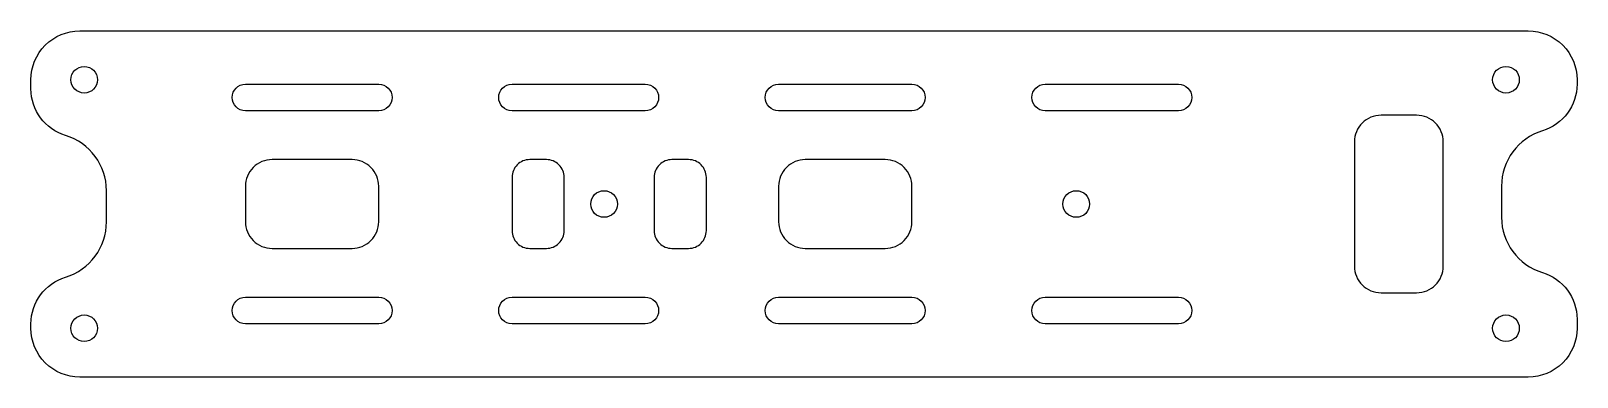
# Model space of a CAD drawing. Header units: millimetres. Extents: x -146 to 28, y 48 to 87.
import ezdxf

# ---------------------------------------------------------------- set-up
doc = ezdxf.new("R2010")
doc.units = ezdxf.units.MM
doc.layers.get('0').update_dxf_attribs({"linetype": 'CONTINUOUS'})

msp = doc.modelspace()

# ---------------------------------------------------------------- linework, layer by layer
for points in [[(-146, 81.5, -0.414214), (-140.5, 87), (22.5, 87, -0.414214), (28, 81.5), (28, 81, -0.329955), (24.1, 75.74, 0.329955), (19.5, 69.52), (19.5, 66, 0.329955), (24.1, 59.78, -0.329955), (28, 54.52), (28, 53.5, -0.414214), (22.5, 48), (-140.5, 48, -0.414214), (-146, 53.5), (-146, 54, -0.329955), (-142.1, 59.26, 0.329955), (-137.5, 65.48), (-137.5, 69, 0.329955), (-142.1, 75.22, -0.329955), (-146, 80.48)], [(-106.86, 81, -1), (-106.86, 78), (-121.86, 78, -1), (-121.86, 81)], [(-76.86, 81, -1), (-76.86, 78), (-91.86, 78, -1), (-91.86, 81)], [(-61.86, 78, -1), (-61.86, 81), (-46.86, 81, -1), (-46.86, 78)], [(-16.86, 81, -1), (-16.86, 78), (-31.86, 78, -1), (-31.86, 81)], [(5.94, 57.5), (9.94, 57.5, 0.414214), (12.94, 60.5), (12.94, 74.5, 0.414214), (9.94, 77.5), (5.94, 77.5, 0.414214), (2.94, 74.5), (2.94, 60.5, 0.414214)], [(-106.86, 65.5), (-106.86, 69.5, 0.414214), (-109.86, 72.5), (-118.86, 72.5, 0.414214), (-121.86, 69.5), (-121.86, 65.5, 0.414214), (-118.86, 62.5), (-109.86, 62.5, 0.414214)], [(-87.99, 72.5), (-89.86, 72.5, 0.414214), (-91.86, 70.5), (-91.86, 64.5, 0.414214), (-89.86, 62.5), (-87.99, 62.5, 0.414214), (-85.99, 64.5), (-85.99, 70.5, 0.414214)], [(-71.99, 72.5), (-73.86, 72.5, 0.414214), (-75.86, 70.5), (-75.86, 64.5, 0.414214), (-73.86, 62.5), (-71.99, 62.5, 0.414214), (-69.99, 64.5), (-69.99, 70.5, 0.414214)], [(-49.86, 72.5), (-58.86, 72.5, 0.414214), (-61.86, 69.5), (-61.86, 65.5, 0.414214), (-58.86, 62.5), (-49.86, 62.5, 0.414214), (-46.86, 65.5), (-46.86, 69.5, 0.414214)], [(-106.86, 57, -1), (-106.86, 54), (-121.86, 54, -1), (-121.86, 57)], [(-76.86, 57, -1), (-76.86, 54), (-91.86, 54, -1), (-91.86, 57)], [(-46.86, 57, -1), (-46.86, 54), (-61.86, 54, -1), (-61.86, 57)], [(-31.86, 54, -1), (-31.86, 57), (-16.86, 57, -1), (-16.86, 54)]]:
    msp.add_lwpolyline(points, format="xyb", close=True)
for centre in [(-140, 81.5), (20, 81.5), (-81.5, 67.5), (-28.36, 67.5), (-140, 53.5), (20, 53.5)]:
    msp.add_circle(centre, 1.5)

doc.saveas('drawing.dxf')
